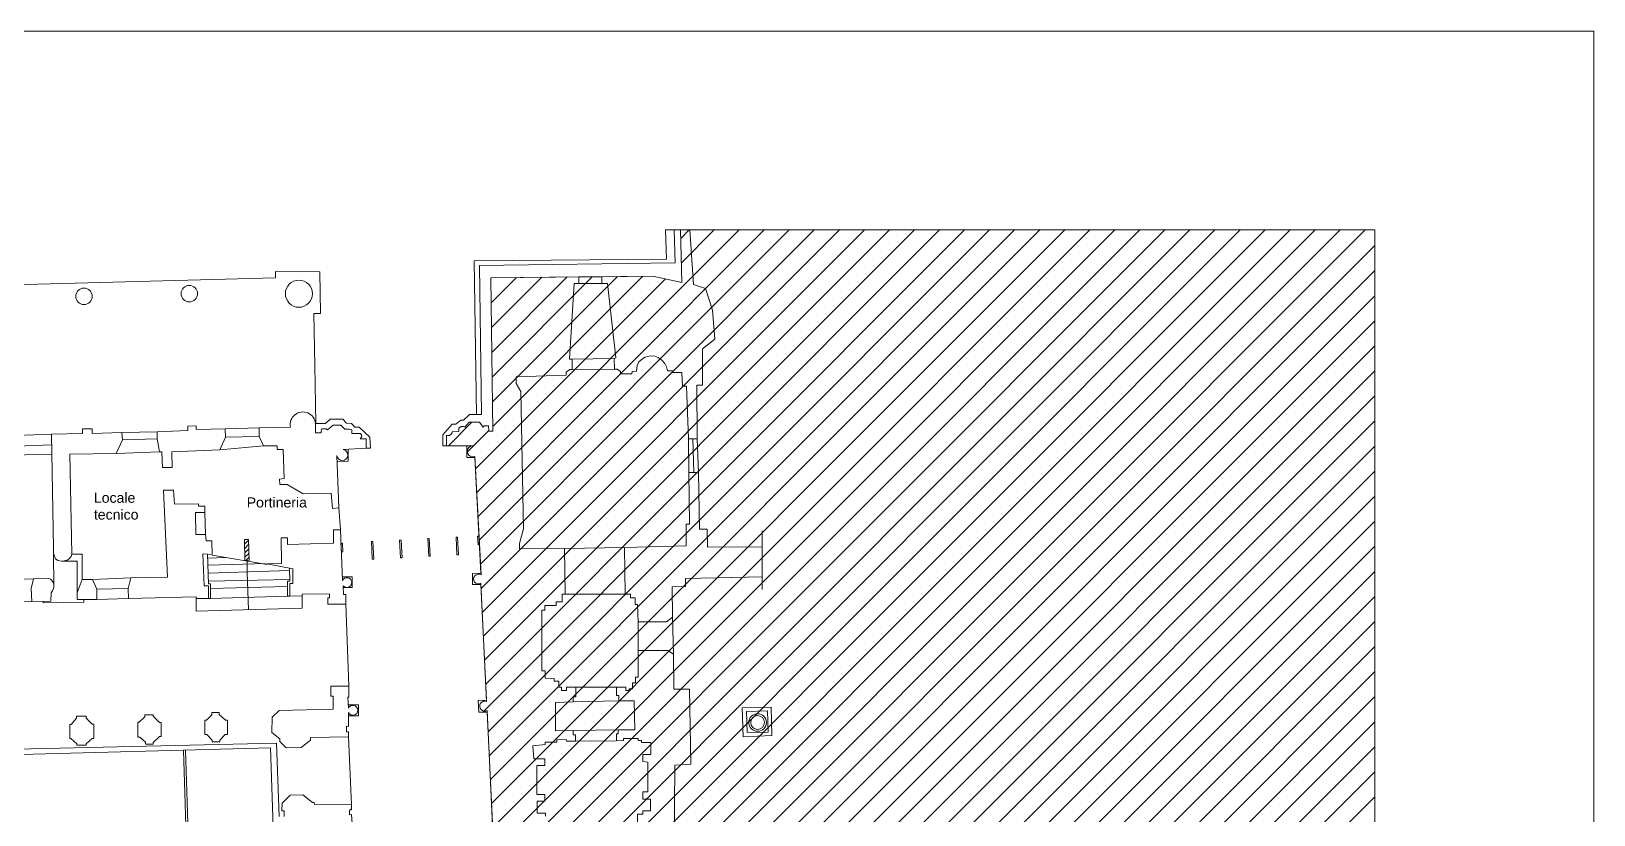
# Model space of a CAD drawing. Header units: metres. Extents: x 13 to 11853, y -8377 to 23.
# Drawn here: x 6250 to 11853, y -2785 to 23 of the extents above; entities that cross this region are included whole.
import ezdxf

# ---------------------------------------------------------------- set-up
doc = ezdxf.new("R2010")
doc.units = ezdxf.units.M
doc.header["$LTSCALE"] = 0.0125
doc.layers.add('MURI', color=7, linetype='Continuous', lineweight=9)
doc.styles.add('ducale_200', font='ARIAL.TTF', dxfattribs={"height": 1})

msp = doc.modelspace()

# ---------------------------------------------------------------- hatches: boundary and pattern name
at = {"layer": 'MURI'}
h = msp.add_hatch(dxfattribs=at)
h.set_pattern_fill('ANSI31', color=252, scale=20, style=0)
h.set_pattern_definition([(45, (75518.58, -4723.45), (-44.90128, 44.90128), [])])
h.paths.add_polyline_path([(8577.7, -689.2), (8583.1, -877.3), (8479.3, -854.4), (7897.2, -860.5), (7904.8, -1409.8), (7890.3, -1409.8), (7889.5, -1390.7), (7873.5, -1390.7), (7870.4, -1395.3), (7857.4, -1378.5), (7820, -1378.5), (7804, -1396), (7800.1, -1393.7), (7791, -1393.7), (7783.3, -1399.8), (7783.3, -1411.3), (7759.6, -1412.1), (7758.2, -1417.6), (7754.7, -1422.1), (7750.1, -1424.8), (7744.3, -1426.1), (7739, -1425), (7739, -1462.5), (7811.6, -1462.5), (7811.3, -1504.2), (7840.8, -1504.8), (7862.4, -1919.1), (7832.1, -1920.2), (7832.5, -1959.9), (7862.3, -1959.2), (7882.1, -2373.7), (7852.6, -2375), (7855.2, -2417.2), (7885.2, -2416.9), (7903.3, -2813.6), (7870.7, -2814.6), (7873.7, -2859.9), (7905.3, -2857.9), (7905.3, -2877.8), (7900.7, -2879.8), (7896.4, -2884.4), (7896.1, -2886), (7869.7, -2887.5), (7879.2, -3181.2), (7917, -3179), (7918.2, -3200), (7888.7, -3200.8), (7891, -3244.3), (7921.5, -3244.3), (7938.6, -3644.7), (7905.8, -3646.3), (7907.8, -3687.5), (7938.7, -3687.5), (7950.6, -3887.1), (7961.3, -4098), (7946.9, -4102.9), (7943.4, -4111.2), (7943.4, -4120.9), (7947.2, -4128.6), (7957.3, -4133.3), (7961.8, -4134), (7964.8, -4135.6), (7965.6, -4138.7), (7963.6, -4141.9), (7962.7, -4146.2), (7964.4, -4150.3), (7967.2, -4152.7), (7967.9, -4154.5), (7968.1, -4156.3), (7964.9, -4164.3), (7965.9, -4166.9), (7968.7, -4167.5), (7970.9, -4166.4), (7974.4, -4163.5), (7978.9, -4163.7), (7979.8, -4166.2), (7982.3, -4167.1), (7985.5, -4163.9), (7988, -4163.6), (7993, -4167.9), (7991.2, -4174.5), (7985.8, -4178.6), (7984.6, -4183.1), (7987.4, -4190.4), (7992.3, -4191.9), (8000.5, -4189.4), (8002.5, -4185.4), (8002.2, -4180.9), (8019, -4180.9), (8018, -4184.7), (8020.9, -4187.4), (8024.8, -4186.9), (8028.6, -4188.3), (8029.1, -4188.5), (8031.4, -4191.3), (8032.4, -4192.8), (8033.1, -4195.8), (8031.1, -4197.6), (8031.2, -4200.2), (8033.3, -4201.9), (8035.8, -4201.5), (8039.4, -4203.2), (8040, -4207.2), (8040.6, -4208.3), (8045.7, -4322.6), (8886, -4282.9), (8901.7, -4282.3), (8899.4, -4211), (8922.3, -4210.3), (8942.9, -4235.5), (8963.6, -4235.5), (8991.8, -4199.6), (8991.8, -4179.7), (8986.5, -4179.7), (8984.2, -4127.8), (9480, -4097.2), (9533.5, -5573.9), (9377.6, -5578.5), (9348.6, -5602.9), (9348.6, -5624.3), (9373, -5650.3), (9386.8, -5650.3), (9401.7, -6029.2), (9959.7, -6006.2), (9968.9, -6056.7), (9663.3, -6085.7), (9660.3, -6216.3), (9832.9, -6365.3), (9846.7, -6382.1), (9595.5, -6392.9), (9602.2, -6890.9), (9609.8, -6950.4), (10359.5, -6959.2), (10412, -6959.6), (10412, -6973.4), (10476.1, -6973.4), (10476.1, -6941.3), (10796.3, -6941.7), (10797, -6897), (11116.3, -6898.5), (11067.4, -5839.7), (11067.4, -689.2)])
h = msp.add_hatch(dxfattribs=at)
h.set_pattern_fill('ANSI31', color=252, scale=90.337978, style=0)
h.set_pattern_definition([(45, (-30046.214, -96542.194), (-7.9848246, 7.9848246), [])])
h.paths.add_polyline_path([(7015.6, -1871.9), (7031.6, -1874.2), (7028.6, -1798.6), (7014.8, -1798.6)])

# ---------------------------------------------------------------- linework, layer by layer
at = {"layer": 'MURI', "linetype": 'Continuous', "ltscale": 0.1}
for p, q in [((5933, 22.9), (11853, 22.9)), ((11853, 22.9), (11853, -8377.1))]:
    msp.add_line(p, q, dxfattribs=at)
at = {"layer": 'MURI', "color": 252}
for p, q in [((6810.9, -1392.2), (6841.4, -1391.4)), ((6810.9, -1408.2), (6810.9, -1392.2)), ((6841.4, -1391.4), (6841.4, -1404.4)), ((6322, -1421.2), (6433.5, -1418.2)), ((6329.6, -1829.2), (6322, -1421.2)), ((6433.5, -1418.2), (6433.5, -1401.4)), ((6433.5, -1401.4), (6468.6, -1401.4)), ((6468.6, -1401.4), (6468.6, -1418.2)), ((6468.6, -1418.2), (6574, -1415.1)), ((6577.1, -1441.1), (6554.2, -1490)), ((6574, -1415.1), (6577.1, -1441.1)), ((6700.9, -1412.1), (6810.9, -1408.2)), ((6700.9, -1438), (6700.9, -1412.1)), ((6709.3, -1484.6), (6700.9, -1438)), ((6841.4, -1404.4), (6944.5, -1402.1)), ((6946.1, -1431.2), (6925.4, -1477)), ((6944.5, -1402.1), (6946.1, -1431.2)), ((6554.2, -1490), (6387.7, -1493)), ((6387.7, -1493), (6395.3, -1850.6)), ((6718.4, -1484.6), (6709.3, -1484.6)), ((6720.7, -1540.4), (6718.4, -1484.6)), ((6925.4, -1477), (6754.3, -1484.6)), ((6754.3, -1484.6), (6755.1, -1540.4)), ((7725.3, -1462.5), (7739, -1462.5)), ((6755.1, -1540.4), (6720.7, -1540.4)), ((6759.7, -1621.4), (6724.5, -1622.1)), ((6724.5, -1622.1), (6738.3, -1933.1)), ((6763.5, -1671.8), (6759.7, -1621.4)), ((6849.8, -1671), (6763.5, -1671.8)), ((6849.8, -1679.4), (6849.8, -1671)), ((6872, -1679.4), (6849.8, -1679.4)), ((6872, -1701.6), (6872, -1679.4)), ((6839.9, -1781), (6838.4, -1701.6)), ((6838.4, -1701.6), (6872, -1701.6)), ((6872, -1701.6), (6875, -1781)), ((6875, -1781), (6839.9, -1781)), ((6876.6, -1803.2), (6875, -1781)), ((6329.6, -1847.5), (6329.6, -1829.2)), ((6332.7, -1858.2), (6329.6, -1847.5)), ((6330.6, -1965), (6329.6, -1847.5)), ((6897.2, -1803.2), (6876.6, -1803.2)), ((6898.7, -1852.1), (6897.2, -1803.2)), ((6337.2, -1867.4), (6332.7, -1858.2)), ((6344.9, -1873.5), (6337.2, -1867.4)), ((6358.6, -1876.5), (6344.9, -1873.5)), ((6367.8, -1875), (6358.6, -1876.5)), ((6358.6, -1876.5), (6413.9, -1876.5)), ((6378.5, -1871.9), (6367.8, -1875)), ((6386.1, -1867.4), (6378.5, -1871.9)), ((6392.2, -1859.7), (6386.1, -1867.4)), ((6395.3, -1850.6), (6392.2, -1859.7)), ((6432, -1850.6), (6395.3, -1850.6)), ((6413.9, -1876.5), (6414.1, -1990.1)), ((6432, -1942.2), (6432, -1850.6)), ((6869.7, -1964.4), (6865.1, -1849.8)), ((6865.1, -1849.8), (6898.7, -1852.1)), ((7015.6, -1871.9), (7031.6, -1874.2)), ((6249.6, -1973.7), (6257.3, -1939.9)), ((6257.3, -1939.9), (6312.3, -1938.7)), ((6312.3, -1938.7), (6318.4, -1940.7)), ((6318.4, -1940.7), (6323.5, -1945.8)), ((6323.5, -1945.8), (6327.1, -1950.4)), ((6327.1, -1950.4), (6330.1, -1956.5)), ((6330.1, -1956.5), (6330.6, -1961.6)), ((6414.1, -1990.1), (6432, -1942.2)), ((6432, -1942.2), (6469.1, -1942.2)), ((6469.1, -1942.2), (6484.4, -1976.9)), ((6606.9, -1936.1), (6597, -1973.5)), ((6738.3, -1933.1), (6606.9, -1936.1)), ((6251.2, -2020.7), (6249.6, -1973.7)), ((6320.9, -1989.6), (6319.4, -2019.6)), ((6324, -1986.5), (6320.9, -1989.6)), ((6326, -1982.5), (6324, -1986.5)), ((6328.6, -1976.9), (6326, -1982.5)), ((6330.6, -1969.2), (6328.6, -1976.9)), ((6330.6, -1961.6), (6330.6, -1969.2)), ((6414.1, -2014), (6414.1, -1990.1)), ((6484.4, -2013.5), (6414.1, -2014)), ((6438.1, -2014), (6438.1, -2023.2)), ((6484.4, -1976.9), (6484.4, -2013.5)), ((6597, -1973.5), (6598.5, -2009.4)), ((6598.5, -2009.4), (6841.4, -2003.3)), ((6841.4, -2003.3), (6841.4, -2009.4)), ((6841.4, -2009.4), (6885, -2009.4)), ((6885, -1964.4), (6869.7, -1964.4)), ((6885, -2009.4), (6885, -1964.4)), ((6319.4, -2019.6), (6251.2, -2020.7)), ((6292.9, -2025.7), (6292.9, -2020.7)), ((6438.1, -2023.2), (6292.9, -2025.7)), ((6952, -2497.4), (6953, -2496.5)), ((6445.3, -2536), (6446.2, -2535.1)), ((6926.1, -2523.3), (6926.5, -2523)), ((7394.1, -2767.6), (7397.5, -2764.2))]:
    msp.add_line(p, q, dxfattribs=at)
for points in [[(7725.3, -1462.5), (7725.3, -1422.8), (7759.6, -1385.3), (7772.6, -1385.3), (7790.2, -1370.8), (7799.4, -1370.8), (7821.5, -1351), (7864.3, -1351), (7857.4, -816.2), (8558.7, -807), (8555.4, -689.2)], [(8577.7, -689.2), (8583.1, -877.3), (8479.3, -854.4), (7897.2, -860.5), (7904.8, -1409.8), (7890.3, -1409.8), (7889.5, -1390.7), (7873.5, -1390.7), (7870.4, -1395.3), (7857.4, -1378.5), (7820, -1378.5), (7804, -1396), (7800.1, -1393.7), (7791, -1393.7), (7783.3, -1399.8), (7783.3, -1411.3), (7759.6, -1412.1), (7758.2, -1417.6), (7754.7, -1422.1), (7750.1, -1424.8), (7744.3, -1426.1), (7739, -1425), (7739, -1462.5), (7811.6, -1462.5), (7811.3, -1504.2), (7840.8, -1504.8), (7862.4, -1919.1), (7832.1, -1920.2), (7832.5, -1959.9), (7862.3, -1959.2), (7882.1, -2373.7), (7852.6, -2375), (7855.2, -2417.2), (7885.2, -2416.9), (7903.3, -2813.6)], [(7846, -1351), (7837.6, -799.4), (8528.1, -793.3), (8524.6, -689.2)], [(8611.6, -689.2), (8624.4, -885), (8667.2, -898.7), (8693.1, -976.6), (8700.8, -1080.5), (8656.5, -1115.7), (8656.5, -1245.5), (8636.6, -1245.5), (8638.1, -1438), (8606.1, -1438), (8599.9, -1248.6), (8584.7, -1248.6), (8583.1, -1199.7), (8549.5, -1199.7), (8549.5, -1193.6), (8531.2, -1193.6), (8528.1, -1179.8), (8522, -1167.6), (8511.3, -1155.4), (8497.6, -1146.2), (8485.4, -1141.6), (8470.1, -1140.1), (8451.7, -1144.7), (8441.1, -1150.8), (8428.8, -1161.5), (8422.7, -1175.3), (8419.7, -1195.1), (8404.4, -1196.6), (8402.9, -1204.3), (8363.1, -1204.3), (8363.1, -1196.6), (8350.9, -1187.5), (8341.7, -1187.5), (8340.2, -1149.3), (8346.3, -1147.8), (8315.8, -880.4), (8295.9, -880.4), (8295.9, -857.5), (8479.3, -854.4), (8583.1, -877.3), (8577.7, -689.2)], [(8670.2, -689.2), (8524.6, -689.2)], [(11067.4, -5839.7), (11067.4, -689.2), (8577.7, -689.2)], [(397.2, -2509.4), (360.4, -1832.2), (326.8, -1158.4), (313, -1158.4), (305.4, -1020.9), (444.4, -1017.9), (444.4, -1036.2), (759.1, -1030.1), (2622.3, -981.2), (2622.3, -974.3), (2725.1, -972.8), (2725.1, -978.2), (7125.6, -860.6), (7125.6, -837.6), (7284.5, -839.1), (7287.5, -988.9), (7263.1, -988.9), (7266.7, -1175.3)], [(397.2, -2509.4), (360.4, -1832.2), (326.8, -1158.4), (313, -1158.4), (305.4, -1020.9), (444.4, -1017.9), (444.4, -1036.2), (759.1, -1030.1), (2622.3, -981.2), (2622.3, -974.3), (2725.1, -972.8), (2725.1, -978.2), (7125.6, -860.6), (7125.6, -837.6), (7284.5, -839.1), (7287.5, -988.9), (7263.1, -988.9), (7266.7, -1175.3)], [(8213.4, -857.5), (8295.9, -857.5)], [(8213.4, -880.4), (8295.9, -880.4)], [(7266.7, -1175.3), (7270.7, -1382.5), (7304.4, -1382.5), (7321.7, -1366.7), (7367, -1367.3), (7380.7, -1382), (7398.1, -1382.5), (7410.3, -1395.3), (7425, -1395.3), (7464.3, -1431.9), (7465.8, -1471.1), (7451, -1471.7)], [(8189, -1152.3), (8340.2, -1149.3)], [(8189, -1189), (8341.7, -1187.5)], [(6944.5, -1402.1), (7067.5, -1398.3)], [(6195.1, -1425.8), (6322, -1421.2)], [(6574, -1415.1), (6700.9, -1412.1)], [(6577.1, -1441.1), (6700.9, -1438)], [(7067.5, -1428.9), (6946.1, -1431.2)], [(8606.1, -1438), (8607.6, -1558.7)], [(8622.1, -1438), (8625.2, -1558.7)], [(8638.1, -1438), (8642.7, -1558.7)], [(6179.9, -1496.1), (6323.3, -1492.1)], [(6196.7, -1464), (6322.7, -1459)], [(6554.2, -1490), (6709.3, -1484.6)], [(6925.4, -1477), (7082.8, -1462.5)], [(7386.3, -1475.2), (7386.3, -1517.5), (7346.6, -1519)], [(7840.8, -1504.8), (7811.3, -1504.2), (7811.6, -1462.5)], [(8871.3, -1931.7), (8595.4, -1937.6), (8595.4, -1966.7), (8548, -1968.2), (8549.5, -2076.7), (8528.1, -2093.5), (8425.8, -2093.5), (8424.2, -2030.8), (8415.1, -2030.8), (8415.1, -2007.9), (8398.3, -2007.9), (8398.3, -1994.2), (8379.9, -1994.2), (8376.9, -1827.6), (8598.4, -1821.5), (8598.4, -1743.6), (8610.6, -1743.6), (8607.6, -1558.7), (8642.7, -1558.7), (8645.8, -1761.9), (8673.3, -1761.9), (8674.8, -1826.1), (8871.3, -1824.7)], [(7353.2, -1685.5), (7358.8, -1764)], [(7857.1, -1817.4), (7852.2, -1817.7), (7850.5, -1786.1), (7855.5, -1785.9)], [(8871.3, -1977.7), (8871.3, -1767.4)], [(7031.6, -1874.2), (7028.6, -1798.6), (7014.8, -1798.6), (7015.6, -1871.9)], [(8161.5, -1830.7), (8376.9, -1827.6)], [(6885, -2009.4), (6892.3, -2009.5), (6892.6, -1957.5), (6885, -1957.5), (6881.9, -1850.6)], [(7092, -1884.9), (6882.7, -1890.3)], [(6947.1, -1863.2), (6883.4, -1865.1)], [(6898.1, -1854.8), (7095.2, -1888.4)], [(7024.1, -1874), (7024.1, -1915.3), (7028.4, -2050)], [(7176, -1901.7), (7176.8, -1948.3), (7169.1, -1948.3), (7169.1, -2001.8), (7176.5, -2001.8)], [(6124.9, -1943.8), (6257.3, -1939.9)], [(6469.1, -1942.2), (6606.9, -1936.1)], [(7176, -1910.1), (6883.4, -1918.5)], [(7176.8, -1941.5), (6885, -1948.3)], [(7365.5, -1932.3), (7400.6, -1932.3), (7400.6, -1970.5), (7368.6, -1970.5)], [(7862.4, -1919.1), (7832.1, -1920.2), (7832.5, -1959.9), (7862.3, -1959.2)], [(6597, -1973.5), (6484.4, -1976.9)], [(6484.4, -2013.5), (6598.5, -2009.4)], [(7221.1, -2000.3), (7221.1, -2044.6), (6841.4, -2055.3), (6841.4, -2009.4)], [(6892.3, -2009.5), (7169.1, -2001.8)], [(7169.1, -1967.4), (6892.6, -1973.5)], [(8164.5, -1994.2), (8379.9, -1994.2)], [(6143.2, -2023.2), (6251.2, -2020.7)], [(7377.7, -2030.3), (7388.4, -2324.2)], [(8425.8, -2093.5), (8425.8, -2195.8)], [(8549.5, -2076.7), (8552.6, -2209.6)], [(8424.2, -2837.5), (8424.2, -2782.5), (8442.6, -2782.5), (8442.6, -2770.3), (8470.1, -2770.3), (8470.1, -2729.1), (8442.6, -2729.1), (8442.6, -2703.1), (8460.9, -2703.1), (8460.9, -2596.1), (8442.6, -2594.6), (8442.6, -2568.6), (8471.6, -2568.6), (8471.6, -2525.9), (8438, -2525.9), (8438, -2518.2), (8425.8, -2518.2), (8425.8, -2512.1), (8373.8, -2512.1), (8373.8, -2518.2), (8347.9, -2519.7), (8347.9, -2495.3), (8354, -2495.3), (8354, -2480), (8413.6, -2480), (8412, -2376.1), (8357, -2376.1), (8357, -2357.8), (8347.9, -2357.8), (8347.9, -2327.2), (8381.5, -2327.2), (8381.5, -2339.5), (8393.5, -2339.2), (8393.4, -2333), (8405.9, -2333.3), (8405.9, -2312), (8416.4, -2312.2), (8416.6, -2292.1), (8425.8, -2292.1), (8425.8, -2195.8), (8532.7, -2195.8), (8552.6, -2209.6), (8554.1, -2334.9), (8610.6, -2334.9), (8615.2, -2603.8), (8557.2, -2606.8), (8555.6, -2904.8)], [(8202.7, -2327.2), (8347.9, -2327.2)], [(7386.1, -2390.6), (7422.8, -2390.6), (7422.8, -2430.4), (7386.9, -2430.4)], [(7882.1, -2373.7), (7852.6, -2375), (7855.2, -2417.2), (7885.2, -2416.9)], [(8357, -2376.1), (8193.5, -2380.7)], [(8902.5, -2399), (8905.5, -2501.4), (8803.2, -2506), (8798.6, -2402.1), (8902.5, -2399)], [(6473.7, -2460.2), (6467.6, -2460.2), (6446.2, -2438.3), (6446.2, -2431.6), (6412.1, -2431.6), (6412.1, -2439.3), (6392.2, -2461.7), (6387.7, -2461.7), (6387.7, -2511.1), (6391.7, -2511.1), (6413.1, -2530.4), (6413.1, -2536), (6446.2, -2536), (6446.2, -2530.9), (6468.1, -2511.1), (6473.7, -2511.1), (6473.7, -2460.2)], [(6715.1, -2454), (6710, -2454), (6686.6, -2432.1), (6686.6, -2426.5), (6657.1, -2426.5), (6657.1, -2434.2), (6637.2, -2453), (6632.1, -2453), (6632.1, -2506.5), (6639.2, -2506.5), (6659.1, -2524.3), (6659.1, -2532), (6687.1, -2532), (6687.1, -2525.9), (6710, -2505), (6715.1, -2505), (6715.1, -2454)], [(6953, -2497.3), (6953, -2445.9), (6945.8, -2445.9), (6923.9, -2425), (6923.9, -2417.9), (6897.4, -2418.4), (6897.4, -2426.5), (6877.6, -2445.9), (6872, -2445.9), (6872, -2497.8), (6879.6, -2497.8), (6899, -2517.2), (6899, -2523.3), (6926.5, -2523.3), (6926.5, -2517.7), (6945.3, -2497.8), (6953, -2497.3)], [(8890.5, -2412.8), (8892.4, -2488.9), (8816.6, -2490.4), (8814.5, -2414.9), (8890.5, -2412.8)], [(7387.6, -2505.2), (7397.5, -2748.9)], [(8193.5, -2483.1), (8354, -2480)], [(8201.2, -2521.3), (8347.9, -2519.7)], [(2826, -2627.3), (7129.4, -2527.9), (7138.6, -2790.9)], [(2843.9, -2643.5), (4342.7, -2611.4), (5986.6, -2574.7), (7107.3, -2545), (7141.9, -3575), (7092, -3576), (7096.6, -3835.7), (7076.2, -3835.7), (7076.2, -3886.1), (7027.8, -3886.6), (7034.9, -4063.9), (7082.3, -4063.4), (7082.8, -4118.2)], [(7104.2, -4127), (6844.5, -4130.1), (6795.2, -2553)], [(7110.3, -4362.3), (7104.2, -4117.9), (6853.6, -4122.4), (6803.2, -2553.4)], [(7403.7, -2863.5), (7397.5, -2784.1), (7391.4, -2784.8), (7390.7, -2768), (7397.5, -2767.3), (7397.5, -2748.9), (7265.4, -2748.2), (7264.6, -2740.5), (7257.8, -2740.5), (7223.4, -2713), (7178.3, -2714.5), (7149.3, -2743.6), (7148.7, -2770.5), (7156.4, -2770.5), (7156.2, -2791.7)]]:
    msp.add_lwpolyline(points, dxfattribs=at)
msp.add_lwpolyline([(7903.8, -2822.8), (7884.9, -2411.3, -1.584122), (7882.4, -2378.7), (7862.1, -1955.3, -1.806212), (7862.8, -1925.4), (7840.6, -1500.9, -1.269162), (7835.5, -1462.5), (7739, -1462.5), (7739, -1425.1, 0.494469), (7759.6, -1412.1), (7783.3, -1411.3), (7783.3, -1399.8), (7791, -1393.7), (7800.1, -1393.7), (7804, -1396), (7820, -1378.5), (7857.4, -1378.5), (7870.4, -1395.3), (7873.5, -1390.7), (7889.5, -1390.7), (7890.3, -1409.8), (7904.8, -1409.8), (7897.2, -860.5), (8213.4, -857.5), (8213.4, -880.4), (8196.6, -880.4), (8179.8, -1152.3), (8189, -1152.3), (8189, -1189), (8181.3, -1189), (8167.6, -1198.2), (8167.6, -1208.9), (7988.8, -1215), (7988.8, -1239.4), (8005.6, -1268.5), (8014.8, -1760.4), (8001, -1812.4), (8001, -1832.2), (8161.5, -1830.7), (8164.5, -1994.2), (8153.8, -1994.2), (8153.8, -2021.7), (8132.4, -2021.7), (8132.4, -2035.4), (8091.2, -2035.4), (8091.2, -2052.2), (8080.5, -2052.2), (8080.5, -2269.2), (8092.7, -2269.2), (8092.7, -2295.2), (8124.8, -2296.7), (8124.8, -2305.8), (8141.6, -2305.8), (8141.6, -2327.2), (8150.8, -2327.2), (8150.8, -2339.5), (8169.1, -2339.5), (8169.1, -2327.2), (8202.7, -2327.2), (8202.7, -2362.4), (8193.5, -2362.4), (8193.5, -2380.7), (8129.4, -2382.2), (8129.4, -2484.6), (8193.5, -2483.1), (8193.5, -2498.4), (8201.2, -2498.4), (8201.2, -2521.3), (8169.1, -2521.3), (8167.6, -2515.2), (8134, -2516.7), (8134, -2524.3), (8092.7, -2524.3), (8092.7, -2533.5), (8048.4, -2538.1), (8051.5, -2583.9), (8091.2, -2583.9), (8091.2, -2608.4), (8062.2, -2608.4), (8062.2, -2712.2), (8091.2, -2712.2), (8091.2, -2736.7), (8063.7, -2736.7), (8063.7, -2779.5), (8094.2, -2779.5), (8094.2, -2790.2)], format="xyb", dxfattribs=at)
for points in [[(7067.5, -1398.3), (7179.1, -1395.3, -1.06305), (7269.2, -1383.5), (7269.2, -1416.7), (7289.1, -1416.7), (7289.1, -1409), (7292.1, -1401.4), (7307.4, -1401.4), (7312, -1406), (7331.9, -1389.2), (7359.4, -1389.2), (7374.6, -1402.9), (7389.9, -1402.9), (7399.1, -1406), (7399.1, -1418.2), (7429.6, -1418.2), (7434.2, -1422.8), (7434.8, -1429.2), (7429.6, -1438), (7451, -1438), (7451, -1471.7), (7367.9, -1475.9, -2.070836), (7345.6, -1497.6), (7353.2, -1685.5), (7330.3, -1687.1), (7325.7, -1632.1), (7224.9, -1635.1), (7166.8, -1601.5), (7140.9, -1601.5), (7139.3, -1581.7), (7156.2, -1580.1), (7153.1, -1476.2), (7131.7, -1476.2), (7131.7, -1462.5), (7082.8, -1462.5), (7067.5, -1428.9)], [(7366, -1945.3, -3.359944), (7368.5, -1964.1), (7369, -1995.2), (7377.2, -1995.2), (7377.7, -2030.3), (7313.5, -2029.8), (7313.5, -2006.9), (7319.1, -2006.9), (7319.1, -1993.7), (7221.3, -1994.2), (7221.3, -2000.3), (7176.5, -2001.8), (7176.5, -1956.5), (7188.2, -1956.5), (7187.2, -1904), (7096.1, -1885.2), (7146.5, -1884.7), (7145.5, -1793), (7168.4, -1793), (7168.9, -1816.4), (7333.4, -1811.8), (7333.4, -1764), (7358.8, -1764)], [(7386.8, -2402.8), (7384.6, -2363.1), (7389.1, -2363.1), (7388.4, -2324.2), (7324.2, -2324.2), (7324.2, -2359.3), (7331.9, -2359.3), (7331.9, -2405.9), (7138.6, -2411.3), (7113.4, -2435.7), (7112.6, -2490), (7140.9, -2512.9), (7140.9, -2522.8), (7163.8, -2545), (7217.3, -2544.2), (7250.9, -2517.5), (7250.9, -2508.3), (7387.6, -2505.2), (7387.6, -2487.7), (7380.7, -2487.7), (7380.7, -2467.8), (7386.9, -2468.6), (7386.9, -2418.7, 4.216504)]]:
    msp.add_lwpolyline(points, format="xyb", close=True, dxfattribs=at)
for points in [[(7772.9, -1790.2), (7778.3, -1789.9), (7781.6, -1853), (7776.2, -1853.3)], [(7360.3, -1811.7), (7365.8, -1811.4), (7367.4, -1843), (7362, -1843.3)], [(7469.5, -1806), (7475, -1805.7), (7478.3, -1868.8), (7472.8, -1869.1)], [(7570.6, -1800.7), (7576.1, -1800.4), (7579.4, -1863.6), (7573.9, -1863.9)], [(7671.8, -1795.4), (7677.2, -1795.2), (7680.5, -1858.3), (7675, -1858.6)]]:
    msp.add_lwpolyline(points, close=True, dxfattribs=at)
for centre, radius in [((6816.5, -917.2), 29.5), ((7209.5, -917.6), 48.6), ((6438.7, -927), 29.5), ((8854.4, -2454.1), 31.5), ((8854.4, -2454.1), 24.8)]:
    msp.add_circle(centre, radius, dxfattribs=at)

# ---------------------------------------------------------------- texts
at = {"layer": 'MURI', "color": 252, "char_height": 36.14, "width": 213.213, "attachment_point": 1, "style": 'ducale_200'}
for s, insert in [('Locale \\Ptecnico', (6474.2, -1630.7)), ('Portineria', (7022.2, -1647.5))]:
    msp.add_mtext(s, dxfattribs=dict(at, insert=insert))

doc.saveas('drawing.dxf')
